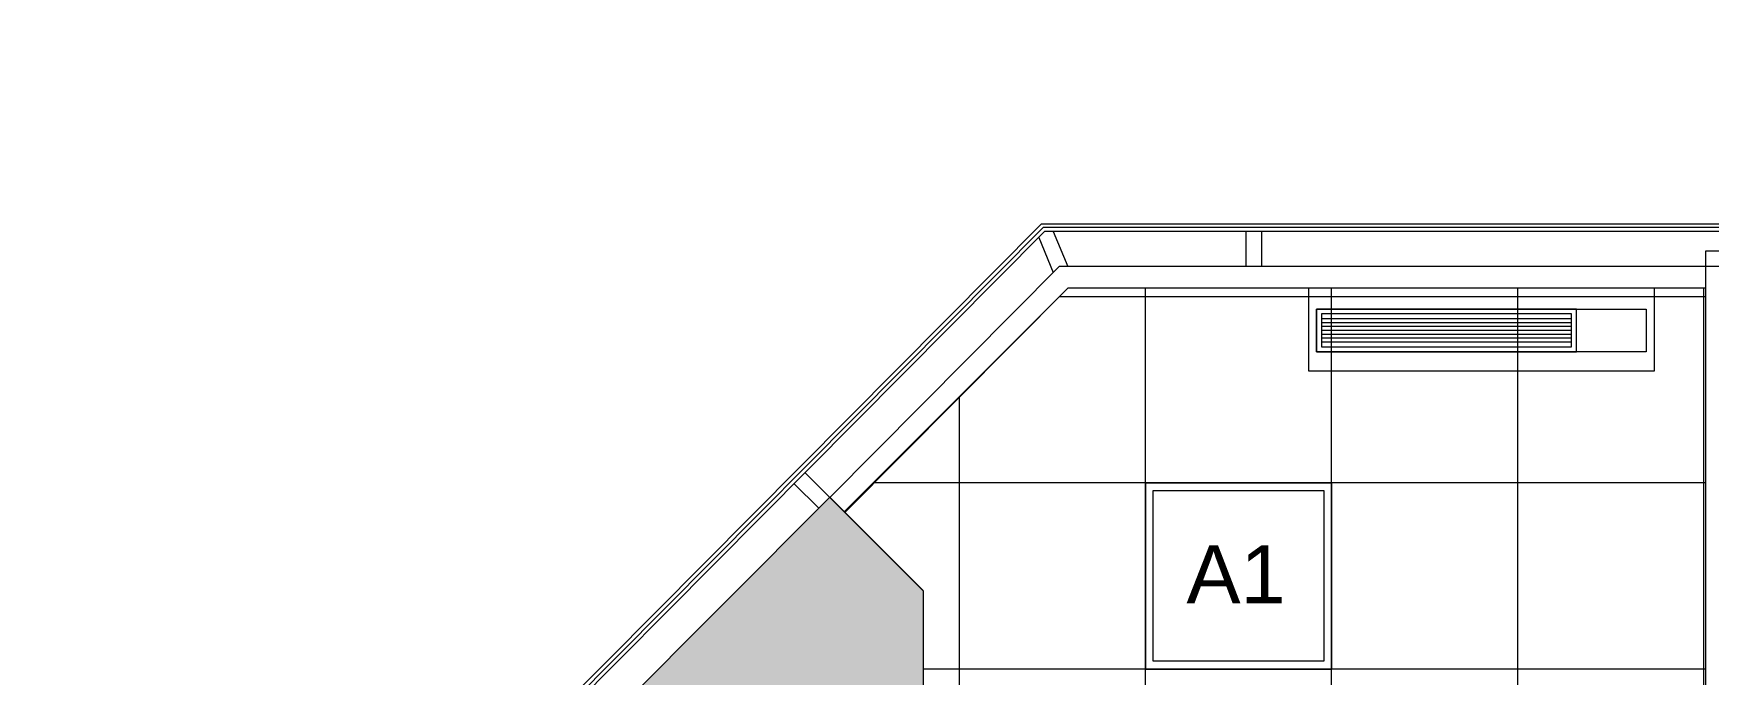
# Model space of a CAD drawing. Header units: inches. Extents: x -1427 to 2274, y -2183 to 260.
# Drawn here: x -1169 to -953.1, y -902.9 to -820.3 of the extents above; entities that cross this region are included whole.
import ezdxf

# ---------------------------------------------------------------- set-up
doc = ezdxf.new("R2010")
doc.units = ezdxf.units.IN
doc.header["$MEASUREMENT"] = 0
for name, color, linetype, lineweight in [('8260 Willow Oaks_dwg', 8, 'Continuous', 9), ('8260 Willow Oaks_dwg _2_', 8, 'Continuous', 9), ('A-CLNG', 13, 'Continuous', 9), ('A-CLNG-PATT', 13, 'Continuous', 9), ('A-COLS', 52, 'Continuous', 13), ('E-LITE-EQPM', 33, 'Continuous', 9), ('E-LITE-EQPM-IDEN', 33, 'Continuous', 9), ('I-WALL', 2, 'Continuous', 9), ('LEVEL 07 BB', 7, 'Continuous', 9)]:
    doc.layers.add(name, color=color, linetype=linetype, lineweight=lineweight)
doc.styles.add('Arial', font='arial.ttf', dxfattribs={"height": 7.5})

# ---------------------------------------------------------------- blocks, each defined once
blk = doc.blocks.new('8260 Willow Oaks_dwg-2472863-Reflected Ceiling Plan')
at = {"layer": 'LEVEL 07 BB'}
for p, q in [((32005.63, 9742.28), (32007.5, 9737.78)), ((32030.48, 9742.28), (32030.48, 9737.78)), ((32032.48, 9742.28), (32032.48, 9737.78)), ((32003.78, 9741.53), (32005.65, 9737.02)), ((31975.42, 9706.62), (31972.23, 9709.79))]:
    blk.add_line(p, q, dxfattribs=at)
at = {"layer": 'LEVEL 07 BB', "flags": 128}
for points in [[(31721.82, 8987.13), (31693.14, 9015.81), (31693.14, 9430.42), (32004.12, 9743.28), (32202.35, 9743.28)], [(32200.1, 9742.78), (32004.32, 9742.78), (31693.64, 9430.22), (31693.64, 9016.01), (31722.18, 8987.48)], [(32200.1, 9742.28), (32004.53, 9742.28), (31694.14, 9430.01), (31694.14, 9016.22), (31722.53, 8987.83)], [(32089.77, 9737.78), (32006.4, 9737.78), (31976.83, 9708.03)], [(31978.7, 9706.18), (31976.83, 9708.03), (31973.64, 9711.2)]]:
    blk.add_lwpolyline(points, dxfattribs=at)
blk = doc.blocks.new('8260 Willow Oaks_dwg _2_-2439531-Reflected Ceiling Plan')
at = {"layer": 'LEVEL 07 BB', "color": 253}
for p, q in [((32005.63, 9742.28), (32007.5, 9737.78)), ((32030.48, 9742.28), (32030.48, 9737.78)), ((32032.48, 9742.28), (32032.48, 9737.78)), ((32003.78, 9741.53), (32005.65, 9737.02)), ((32072.48, 9731.03), (32040.23, 9731.03)), ((32072.48, 9730.53), (32040.23, 9730.53)), ((32072.48, 9730.03), (32040.23, 9730.03)), ((32072.48, 9729.53), (32040.23, 9729.53)), ((32072.48, 9729.03), (32040.23, 9729.03)), ((32072.48, 9728.53), (32040.23, 9728.53)), ((32072.48, 9728.03), (32040.23, 9728.03)), ((31975.42, 9706.62), (31972.23, 9709.79))]:
    blk.add_line(p, q, dxfattribs=at)
at = {"layer": 'LEVEL 07 BB', "color": 253, "flags": 128}
for points in [[(31721.82, 8987.13), (31693.14, 9015.81), (31693.14, 9430.42), (32004.12, 9743.28), (32202.35, 9743.28)], [(32200.1, 9742.78), (32004.32, 9742.78), (31693.64, 9430.22), (31693.64, 9016.01), (31722.18, 8987.48)], [(32200.1, 9742.28), (32004.53, 9742.28), (31694.14, 9430.01), (31694.14, 9016.22), (31722.53, 8987.83)], [(32200.1, 9743.28), (32200.1, 9737.78), (32006.4, 9737.78), (31976.83, 9708.03)], [(31978.78, 9706.09), (32007.55, 9735.03), (32089.71, 9735.03)], [(31988.89, 9695.98), (31988.89, 9696.05), (31976.83, 9708.03), (31973.64, 9711.2)]]:
    blk.add_lwpolyline(points, dxfattribs=at)
for points in [[(32083.1, 9735.03), (32083.1, 9724.28), (32038.6, 9724.28), (32038.6, 9735.03)], [(32039.6, 9732.28), (32039.6, 9726.78), (32073.1, 9726.78), (32073.1, 9732.28)], [(32082.1, 9732.28), (32082.1, 9726.78), (32039.6, 9726.78), (32039.6, 9732.28)], [(32040.23, 9731.66), (32040.23, 9727.41), (32072.48, 9727.41), (32072.48, 9731.66)]]:
    blk.add_lwpolyline(points, close=True, dxfattribs=at)
blk = doc.blocks.new('Columns 1 - Columns 1-2495298-Reflected Ceiling Plan')
at = {"layer": 'A-COLS', "lineweight": 9}
h = blk.add_hatch(color=55, dxfattribs=at)
h.paths.add_polyline_path([(-344.46, -2150.94), (-338.28, -2144.77), (-338.28, -2115.04), (-368.16, -2115.04), (-368.16, -2117.34), (-369.17, -2117.34), (-369.17, -2147.78), (-360.5, -2147.78), (-354.06, -2141.34), (-345.17, -2150.23)], flags=0)
h.paths.add_polyline_path([(249.67, -2143.52), (255.5, -2137.69), (255.5, -2113.67), (220.65, -2113.67), (220.64, -2140.32), (220.23, -2113.67), (217.01, -2113.67), (217.01, -2140.67), (246.82, -2140.67)], flags=0)
h.paths.add_polyline_path([(-113.19, -2143.52), (-110.22, -2140.54), (-86.7, -2140.54), (-86.7, -2114.54), (-119.32, -2114.54), (-119.32, -2137.38), (-115.13, -2141.57)], flags=0)
h.paths.add_polyline_path([(-585.22, -2121.95), (-578.56, -2115.29), (-578.56, -2080.06), (-607.29, -2080.06), (-607.29, -2117.79), (-601.06, -2117.79), (-595.22, -2111.95), (-589.37, -2117.79)], flags=0)
h.paths.add_polyline_path([(-819.17, -2073), (-819.17, -2049), (-846.02, -2049), (-846.02, -2068.52), (-841.54, -2073), (-821.67, -2073)], flags=0)
h.paths.add_polyline_path([(-1068.66, -1845.88), (-1055.93, -1833.15), (-1055.93, -1808.86), (-1085.69, -1808.86), (-1085.69, -1828.86), (-1071.28, -1843.27)], flags=0)
h.paths.add_polyline_path([(-1276.44, -1619.05), (-1276.44, -1589.05), (-1277.28, -1589.05), (-1277.28, -1587.14), (-1301.28, -1587.14), (-1301.28, -1589.05), (-1309.94, -1589.05), (-1317.71, -1596.83), (-1295.49, -1619.05), (-1277.28, -1619.05)], flags=0)
h.paths.add_polyline_path([(-1077.54, -1617.89), (-1058.94, -1617.89), (-1058.94, -1593.96), (-1083.3, -1593.96), (-1083.3, -1617.89), (-1077.87, -1617.89)], flags=0)
h.paths.add_polyline_path([(-826.28, -1615.25), (-818.48, -1615.25), (-818.48, -1589.87), (-842.8, -1589.87), (-842.8, -1615.25), (-842.48, -1615.25)], flags=0)
h.paths.add_polyline_path([(-603.13, -1613.61), (-578.8, -1612.78), (-578.84, -1591.25), (-603.13, -1591.25), (-603.13, -1612.78)], flags=0)
h.paths.add_polyline_path([(-770.86, -1400.7), (-770.86, -1352.13), (-844.96, -1352.13), (-844.96, -1400.7), (-806.09, -1400.7)], flags=0)
h.paths.add_polyline_path([(-1083.3, -1379.2), (-1059.3, -1379.2), (-1059.3, -1352.54), (-1083.3, -1352.54), (-1083.3, -1375.59)], flags=0)
h.paths.add_polyline_path([(-602.86, -1376.13), (-578.86, -1376.13), (-578.86, -1352.13), (-602.86, -1352.13), (-602.86, -1365.21)], flags=0)
h.paths.add_polyline_path([(-1312.55, -1375.07), (-1312.55, -1351.07), (-1313.43, -1351.07), (-1313.43, -1349.42), (-1344.55, -1349.42), (-1344.55, -1375.07), (-1313.19, -1375.07)], flags=0)
h.paths.add_polyline_path([(-1314.06, -1179.82), (-1313.99, -1179.82), (-1313.99, -1178.54), (-1311.93, -1178.54), (-1311.93, -1148.62), (-1333.32, -1148.62), (-1344.55, -1159.85), (-1344.55, -1178.54), (-1337.99, -1178.54), (-1337.99, -1179.82), (-1314.08, -1179.82)], flags=0)
h.paths.add_polyline_path([(-1084.18, -921.65), (-1054.31, -921.65), (-1054.31, -892.1), (-1066.36, -880.04), (-1096.08, -909.76), (-1084.26, -921.58)], flags=0)
h.paths.add_polyline_path([(-821.18, -889.56), (-813.47, -889.56), (-813.47, -857.49), (-823.93, -847.03), (-829.95, -853.04), (-843.09, -853.04), (-843.09, -865.56), (-843.73, -865.56), (-843.73, -889.56), (-843.09, -889.56)], flags=0)
h.paths.add_polyline_path([(-580.51, -853.79), (-577.38, -853.79), (-577.38, -820.29), (-607.26, -820.29), (-607.26, -853.79), (-603.98, -853.79)], flags=0)
at = {"layer": 'A-COLS', "color": 250, "lineweight": 20}
for p, q in [((-1096.08, -909.76), (-1066.36, -880.04)), ((-1066.36, -880.04), (-1054.31, -892.1)), ((-1054.31, -892.1), (-1054.31, -921.65))]:
    blk.add_line(p, q, dxfattribs=at)
blk = doc.blocks.new('Rectangular Ceiling Light - Recessed - New 2_x2_ - FLAT LENS-2500555-Reflected Ceiling Plan')
at = {"layer": 'E-LITE-EQPM', "lineweight": 20}
for p, q in [((-12.74, -14.34), (-12.74, 9.66)), ((-12.74, 9.66), (11.26, 9.66)), ((-11.74, -13.34), (-11.74, 8.66)), ((-11.74, 8.66), (10.26, 8.66)), ((10.26, 8.66), (10.26, -13.34)), ((11.26, 9.66), (11.26, -14.34)), ((11.26, -14.34), (-12.74, -14.34)), ((10.26, -13.34), (-11.74, -13.34))]:
    blk.add_line(p, q, dxfattribs=at)

msp = doc.modelspace()

# ---------------------------------------------------------------- hatches: boundary and pattern name
at = {"layer": 'A-CLNG-PATT', "lineweight": 13}
h = msp.add_hatch(dxfattribs=at)
h.set_pattern_fill('FP_19', color=256, style=0, pattern_type=2)
h.set_pattern_definition([(0, (-1049.68, -926.167), (0, -24), []), (270, (-1049.68, -926.167), (-24, -1e-15), [])])
h.paths.add_polyline_path([(-1001.68, -998.92), (-953.43, -998.92), (-953.43, -853.04), (-1035.65, -853.04), (-1064.51, -881.9), (-1054.31, -892.1), (-1054.31, -921.65), (-1084.18, -921.65), (-1094.04, -911.79), (-1157.75, -975.5), (-1134.34, -998.92), (-1025.68, -998.92)], flags=0)
h.paths.add_polyline_path([(-1001.68, -974.17), (-1025.68, -974.17), (-1025.68, -950.17), (-1001.68, -950.17)], flags=0)
h.paths.add_polyline_path([(-1025.68, -902.17), (-1025.68, -878.17), (-1001.68, -878.17), (-1001.68, -902.17)], flags=0)

# ---------------------------------------------------------------- linework, layer by layer
at = {"layer": 'A-CLNG', "lineweight": 13}
for p, q in [((-1064.51, -881.9), (-1035.65, -853.04)), ((-1035.65, -853.04), (-953.43, -853.04)), ((-1001.68, -878.17), (-1025.68, -878.17)), ((-1025.68, -878.17), (-1025.68, -902.17)), ((-1001.68, -902.17), (-1001.68, -878.17)), ((-1025.68, -902.17), (-1001.68, -902.17))]:
    msp.add_line(p, q, dxfattribs=at)
at = {"layer": 'I-WALL', "color": 250, "lineweight": 20}
for p, q in [((-953.43, -998.92), (-953.43, -848.29)), ((-953.43, -848.29), (-949.93, -848.29))]:
    msp.add_line(p, q, dxfattribs=at)

# ---------------------------------------------------------------- block references
at = {"layer": '8260 Willow Oaks_dwg', "color": 7}
msp.add_blockref('8260 Willow Oaks_dwg-2472863-Reflected Ceiling Plan', (-33043.2, -10588.08), dxfattribs=at)
at = {"layer": '8260 Willow Oaks_dwg _2_', "color": 253}
msp.add_blockref('8260 Willow Oaks_dwg _2_-2439531-Reflected Ceiling Plan', (-33043.2, -10588.08), dxfattribs=at)
at = {"layer": 'A-COLS', "lineweight": 9}
msp.add_blockref('Columns 1 - Columns 1-2495298-Reflected Ceiling Plan', (0, 0), dxfattribs=at)
at = {"layer": 'E-LITE-EQPM', "lineweight": 20}
msp.add_blockref('Rectangular Ceiling Light - Recessed - New 2_x2_ - FLAT LENS-2500555-Reflected Ceiling Plan', (-1012.94, -887.83), dxfattribs=at)

# ---------------------------------------------------------------- texts
at = {"layer": 'E-LITE-EQPM-IDEN', "insert": (-1020.39, -886.21), "char_height": 7.5, "width": 16.059, "attachment_point": 1, "style": 'Arial'}
msp.add_mtext('A1', dxfattribs=at)

doc.saveas('drawing.dxf')
